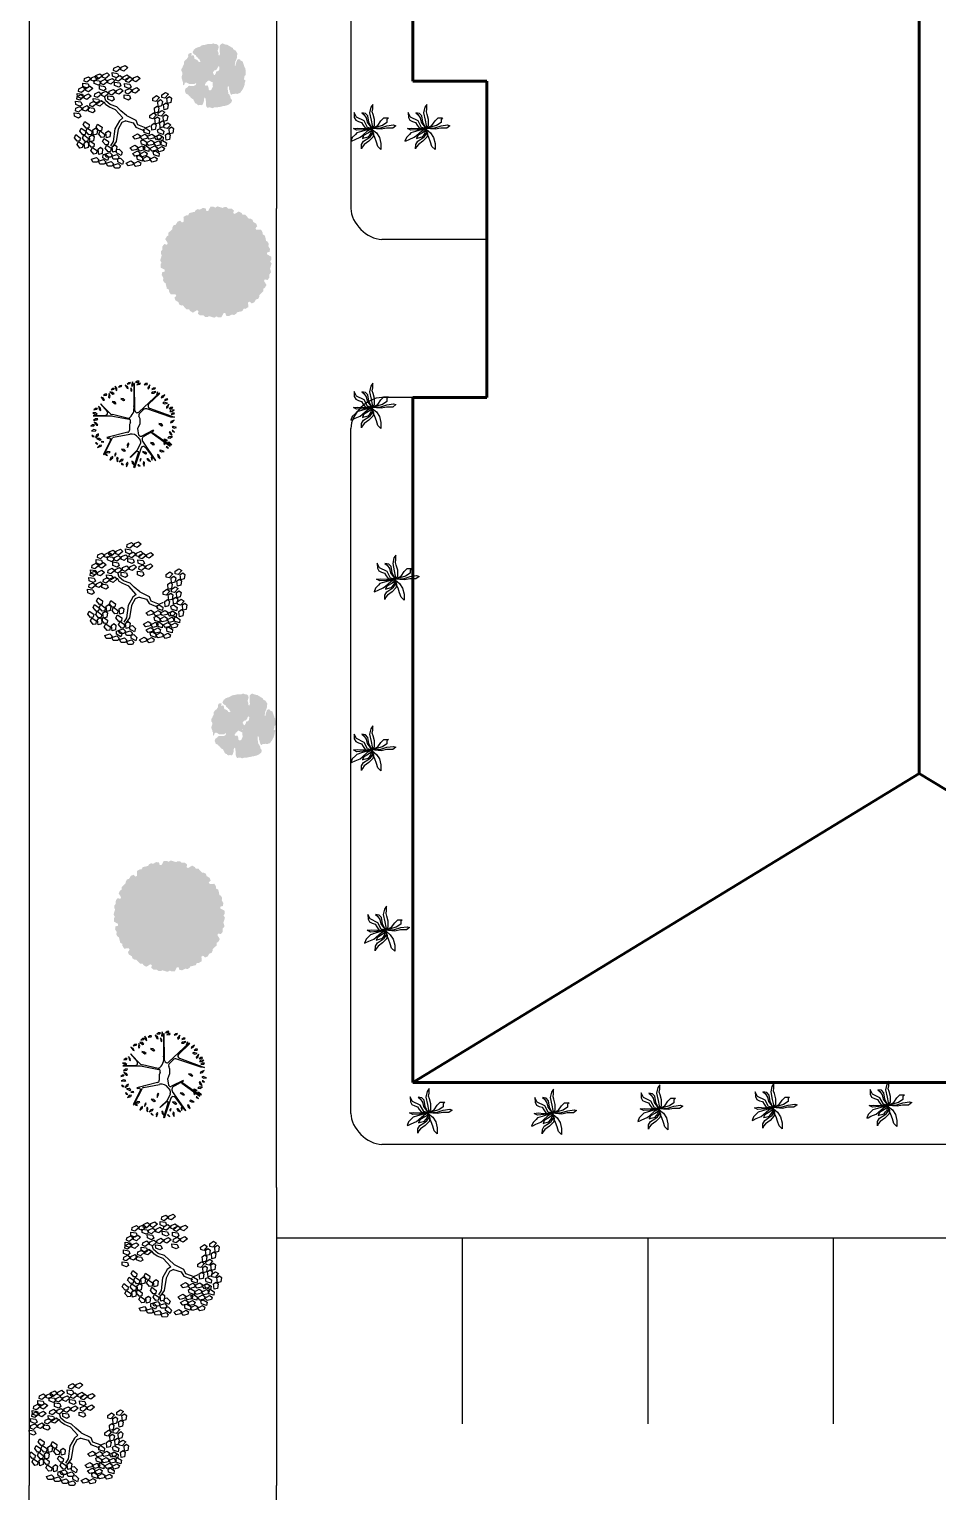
# Model space of a CAD drawing. Header units: millimetres. Extents: x -273369 to 399464, y -35443 to 194245.
# Drawn here: x 277326 to 280999, y 167871 to 173786 of the extents above; entities that cross this region are included whole.
import ezdxf

# ---------------------------------------------------------------- set-up
doc = ezdxf.new("R2010")
doc.units = ezdxf.units.MM
doc.layers.add('TREES', color=3, linetype='Continuous')

# ---------------------------------------------------------------- blocks, each defined once
blk = doc.blocks.new('R_TREE13')
at = {"layer": 'TREES', "color": 3}
for p, q in [((-939, 940), (-948, 923)), ((-948, 923), (-425, 655)), ((-493, 719), (-939, 940)), ((-659, 1066), (-719, 1123)), ((-719, 1123), (-685, 1015)), ((-685, 1015), (-647, 998)), ((-647, 998), (-659, 1066)), ((-622, 1111), (-575, 1160)), ((-609, 1159), (-622, 1111)), ((-577, 1185), (-609, 1159)), ((-575, 1160), (-577, 1185)), ((-549, 1013), (-558, 945)), ((-558, 945), (-542, 926)), ((-531, 966), (-549, 1013)), ((-542, 926), (-531, 966)), ((-445, 1154), (-496, 1052)), ((-496, 1052), (-481, 1013)), ((-481, 1013), (-441, 1070)), ((-441, 1070), (-445, 1154)), ((-331, 1155), (-407, 1192)), ((-407, 1192), (-341, 1098)), ((-390, 1229), (-343, 1279)), ((-377, 1278), (-390, 1229)), ((-345, 1304), (-377, 1278)), ((-343, 1279), (-345, 1304)), ((-341, 1098), (-300, 1093)), ((-300, 1093), (-331, 1155)), ((-197, 1314), (-209, 1201)), ((-209, 1201), (-182, 1170)), ((-164, 1237), (-197, 1314)), ((-182, 1170), (-164, 1237)), ((-18, 1279), (-61, 1330)), ((-61, 1330), (-45, 1241)), ((-45, 1241), (-16, 1223)), ((-22, 1158), (-23, 1117)), ((-23, 1117), (36, 1153)), ((66, 1231), (-22, 1158)), ((-16, 1223), (-18, 1279)), ((36, 1153), (66, 1231)), ((171, 1185), (117, 1250)), ((117, 1250), (138, 1137)), ((138, 1137), (174, 1116)), ((174, 1116), (171, 1185)), ((282, 874), (269, 1263)), ((269, 1263), (269, 710)), ((359, 1276), (301, 1178)), ((301, 1178), (314, 1138)), ((314, 1138), (357, 1192)), ((327, 719), (646, 1029)), ((357, 1192), (359, 1276)), ((646, 1029), (405, 821)), ((455, 1062), (436, 1025)), ((436, 1025), (505, 1034)), ((497, 1186), (454, 1238)), ((454, 1238), (471, 1148)), ((565, 1093), (455, 1062)), ((471, 1148), (499, 1130)), ((499, 1130), (497, 1186)), ((505, 1034), (565, 1093)), ((758, 949), (753, 908)), ((753, 908), (815, 940)), ((850, 1016), (758, 949)), ((815, 940), (850, 1016)), ((940, 887), (898, 939)), ((898, 939), (914, 849)), ((-1091, 529), (-1169, 498)), ((-1169, 498), (-1055, 484)), ((-1040, 708), (-1119, 736)), ((-1119, 736), (-1044, 651)), ((-1024, 511), (-1091, 529)), ((-1055, 484), (-1024, 511)), ((-1044, 651), (-1002, 651)), ((-1002, 651), (-1040, 708)), ((-998, 587), (-920, 539)), ((-931, 584), (-998, 587)), ((-973, 812), (-925, 861)), ((-960, 860), (-973, 812)), ((-927, 886), (-960, 860)), ((-888, 549), (-931, 584)), ((-925, 861), (-927, 886)), ((-920, 539), (-888, 549)), ((-881, 876), (-886, 762)), ((-886, 762), (-857, 733)), ((-844, 801), (-881, 876)), ((-857, 733), (-844, 801)), ((-415, 833), (-435, 808)), ((-435, 808), (-428, 769)), ((-249, 180), (-415, 833)), ((-401, 623), (-307, 119)), ((269, 710), (159, 141)), ((184, 161), (306, 655)), ((715, 670), (646, 579)), ((646, 579), (654, 538)), ((654, 538), (703, 587)), ((703, 587), (715, 670)), ((851, 781), (819, 755)), ((819, 755), (886, 735)), ((964, 764), (851, 781)), ((886, 735), (964, 764)), ((914, 849), (943, 832)), ((943, 832), (940, 887)), ((1012, 739), (943, 648)), ((943, 648), (951, 607)), ((951, 607), (1000, 656)), ((1000, 656), (1012, 739)), ((1082, 555), (1061, 519)), ((1061, 519), (1130, 523)), ((1121, 650), (1078, 702)), ((1078, 702), (1095, 612)), ((1194, 577), (1082, 555)), ((1095, 612), (1123, 595)), ((1123, 595), (1121, 650)), ((1130, 523), (1194, 577)), ((1208, 423), (1166, 475)), ((1166, 475), (1182, 385)), ((-1244, 227), (-1327, 220)), ((-1327, 220), (-1223, 173)), ((-1217, 43), (-1275, -18)), ((-1275, -18), (-1166, 15)), ((-1266, 317), (-1219, 367)), ((-1254, 366), (-1266, 317)), ((-1221, 391), (-1254, 366)), ((-1185, 189), (-1244, 227)), ((-1223, 173), (-1185, 189)), ((-1219, 367), (-1221, 391)), ((-1149, 53), (-1217, 43)), ((-1101, 391), (-1166, 444)), ((-1166, 444), (-1125, 338)), ((-1166, 15), (-1149, 53)), ((-1125, 338), (-1086, 323)), ((-1086, 323), (-1101, 391)), ((-861, -84), (-1032, 100)), ((-1032, 100), (-1019, 100)), ((-1019, 100), (-797, -126)), ((-770, 380), (-839, 289)), ((-839, 289), (-831, 248)), ((-831, 248), (-782, 297)), ((-782, 297), (-770, 380)), ((-639, 199), (-723, 193)), ((-723, 193), (-619, 146)), ((-581, 162), (-639, 199)), ((-619, 146), (-581, 162)), ((-5, 131), (-181, 127)), ((61, 100), (-5, 131)), ((96, 99), (130, 98)), ((812, 401), (743, 310)), ((743, 310), (751, 269)), ((751, 269), (800, 318)), ((800, 318), (812, 401)), ((1052, 80), (1032, 53)), ((1032, 53), (1087, 50)), ((1143, 87), (1052, 80)), ((1087, 50), (1143, 87)), ((1129, 204), (1120, 164)), ((1120, 164), (1184, 188)), ((1229, 259), (1129, 204)), ((1182, 385), (1211, 368)), ((1184, 188), (1229, 259)), ((1218, 62), (1184, 38)), ((1184, 38), (1249, 13)), ((1211, 368), (1208, 423)), ((1329, 37), (1218, 62)), ((1249, 13), (1329, 37)), ((1301, 150), (1259, 202)), ((1259, 202), (1275, 112)), ((1275, 112), (1303, 95)), ((1303, 95), (1301, 150)), ((-1359, -26), (-1337, -13)), ((-737, -234), (-1359, -26)), ((-1337, -13), (-855, -161)), ((-1308, -204), (-1260, -154)), ((-1295, -155), (-1308, -204)), ((-1234, -296), (-1307, -336)), ((-1307, -336), (-1193, -337)), ((-1262, -129), (-1295, -155)), ((-1260, -154), (-1262, -129)), ((-1165, -307), (-1234, -296)), ((-1193, -337), (-1165, -307)), ((-1134, -454), (-1163, -532)), ((-1099, -205), (-1149, -208)), ((-1149, -208), (-1088, -238)), ((-1076, -416), (-1134, -454)), ((-1124, -699), (-526, -285)), ((-717, -365), (-1108, -662)), ((-1065, -228), (-1099, -205)), ((-1088, -238), (-1065, -228)), ((-1077, -458), (-1076, -416)), ((-853, -283), (-922, -374)), ((-922, -374), (-914, -415)), ((-914, -415), (-865, -366)), ((-865, -366), (-853, -283)), ((-855, -161), (-849, -121)), ((-797, -126), (-603, -217)), ((-414, -147), (-494, -205)), ((-367, -324), (-269, -501)), ((-183, -615), (-366, -258)), ((-342, -168), (-337, -165)), ((-337, -165), (-133, -139)), ((-133, -139), (30, -206)), ((30, -206), (168, -206)), ((168, -206), (252, -166)), ((225, -1166), (483, -418)), ((330, -180), (456, -303)), ((979, -799), (385, -163)), ((436, -38), (1280, -25)), ((1275, -4), (576, -8)), ((1141, -443), (1101, -452)), ((1101, -452), (1150, -500)), ((1233, -511), (1141, -443)), ((1276, -386), (1233, -334)), ((1233, -334), (1249, -424)), ((1281, -159), (1238, -107)), ((1238, -107), (1254, -197)), ((1249, -424), (1278, -441)), ((1254, -197), (1283, -215)), ((1280, -25), (1275, -4)), ((1278, -441), (1276, -386)), ((1283, -215), (1281, -159)), ((1348, -118), (1305, -66)), ((1305, -66), (1321, -156)), ((1321, -156), (1350, -173)), ((1350, -173), (1348, -118)), ((-1163, -532), (-1077, -458)), ((-1108, -662), (-1124, -699)), ((-1038, -554), (-1121, -567)), ((-1121, -567), (-1015, -607)), ((-1012, -770), (-1063, -836)), ((-1063, -836), (-958, -791)), ((-978, -588), (-1038, -554)), ((-1015, -607), (-978, -588)), ((-945, -751), (-1012, -770)), ((-958, -791), (-945, -751)), ((-819, -815), (-857, -873)), ((-857, -873), (-851, -957)), ((-851, -957), (-803, -853)), ((-803, -853), (-819, -815)), ((-273, -578), (-678, -1139)), ((-647, -1139), (-250, -575)), ((-570, -525), (-639, -615)), ((-639, -615), (-631, -656)), ((-631, -656), (-582, -608)), ((-582, -608), (-570, -525)), ((-228, -577), (-198, -630)), ((-198, -630), (-183, -615)), ((24, -787), (-45, -878)), ((-45, -878), (-37, -919)), ((-37, -919), (12, -870)), ((12, -870), (24, -787)), ((506, -499), (221, -1281)), ((628, -471), (968, -824)), ((826, -865), (851, -929)), ((866, -873), (826, -865)), ((922, -973), (866, -873)), ((912, -713), (876, -733)), ((876, -733), (937, -764)), ((1020, -750), (912, -713)), ((937, -764), (1020, -750)), ((968, -824), (979, -799)), ((975, -562), (977, -631)), ((1010, -584), (975, -562)), ((977, -631), (1029, -697)), ((1029, -697), (1010, -584)), ((1094, -576), (1110, -666)), ((1136, -628), (1094, -576)), ((1110, -666), (1138, -683)), ((1138, -683), (1136, -628)), ((1150, -500), (1233, -511)), ((-746, -1095), (-698, -1045)), ((-733, -1046), (-746, -1095)), ((-700, -1021), (-733, -1046)), ((-698, -1045), (-700, -1021)), ((-678, -1139), (-647, -1139)), ((-636, -1194), (-559, -1109)), ((-616, -1112), (-636, -1194)), ((-594, -951), (-625, -991)), ((-625, -991), (-562, -965)), ((-563, -1068), (-616, -1112)), ((-554, -941), (-594, -951)), ((-559, -1109), (-563, -1068)), ((-562, -965), (-554, -941)), ((-473, -944), (-504, -990)), ((-504, -990), (-500, -1057)), ((-500, -1057), (-461, -975)), ((-461, -975), (-473, -944)), ((-422, -1075), (-433, -1144)), ((-433, -1144), (-394, -1218)), ((-391, -1104), (-422, -1075)), ((-394, -1218), (-391, -1104)), ((-294, -1140), (-340, -1210)), ((-340, -1210), (-239, -1157)), ((-229, -1117), (-294, -1140)), ((-240, -1281), (-193, -1231)), ((-228, -1232), (-240, -1281)), ((-239, -1157), (-229, -1117)), ((-195, -1206), (-228, -1232)), ((-193, -1231), (-195, -1206)), ((-85, -1202), (-116, -1264)), ((-116, -1264), (-100, -1346)), ((-100, -1346), (-64, -1238)), ((-64, -1238), (-85, -1202)), ((47, -1151), (64, -1218)), ((86, -1165), (47, -1151)), ((64, -1218), (130, -1270)), ((130, -1270), (86, -1165)), ((221, -1281), (225, -1166)), ((353, -1226), (310, -1174)), ((310, -1174), (326, -1264)), ((326, -1264), (355, -1281)), ((355, -1281), (353, -1226)), ((406, -1130), (403, -1199)), ((403, -1199), (451, -1268)), ((440, -1155), (406, -1130)), ((451, -1268), (440, -1155)), ((528, -1169), (485, -1117)), ((485, -1117), (502, -1207)), ((502, -1207), (530, -1225)), ((547, -1026), (506, -1030)), ((506, -1030), (549, -1084)), ((530, -1225), (528, -1169)), ((631, -1104), (547, -1026)), ((549, -1084), (631, -1104)), ((666, -914), (639, -978)), ((639, -978), (660, -1059)), ((660, -1059), (689, -949)), ((689, -949), (666, -914)), ((791, -1015), (748, -963)), ((748, -963), (765, -1053)), ((765, -1053), (793, -1070)), ((793, -1070), (791, -1015)), ((851, -929), (922, -973))]:
    blk.add_line(p, q, dxfattribs=at)
for centre, radius, start, end in [((-473, 760), 45.5, 243.64, 10.6014), ((-446, 614), 45.5, 10.6014, 62.8786), ((356, 877), 74.2, 181.8634, 310.8225), ((379, 666), 74.2, 134.2448, 188.0202), ((-569, 70), 267, 305.6088, 10.6014), ((-182, 197), 69.3, 194.2079, 271.0805), ((80, 142), 45.5, 245.2333, 290.9483), ((113, 140), 45.5, 290.9483, 1.3032), ((501, 356), 372, 211.6861, 281.6811), ((-894, -115), 45.5, 351.8668, 43.0362), ((-761, -305), 74.2, 305.6088, 71.5971), ((-559, -115), 111, 246.551, 305.6088), ((-464, -377), 111, 28.8202, 123.7178), ((-304, -226), 69.3, 123.3556, 207.1442), ((281, -229), 69.3, 45.654, 114.8963), ((439, -112), 74.2, 91.721, 223.4992), ((378, -382), 111, 341.1475, 45.654), ((576, -524), 74.2, 45.654, 159.9847), ((-334, -537), 74.2, 322.3062, 28.8202), ((-239, -584), 13.6, 28.8202, 142.9276)]:
    blk.add_arc(centre, radius, start, end, dxfattribs=at)
blk = doc.blocks.new('R_TREE9')
at = {"layer": 'TREES', "color": 3}
for p, q in [((-699, 992), (-617, 1059)), ((-617, 1059), (-545, 1024)), ((-540, 1054), (-459, 1120)), ((-532, 993), (-540, 1054)), ((-386, 1085), (-460, 983)), ((-459, 1120), (-386, 1085)), ((3, 1024), (43, 1121)), ((43, 1121), (124, 1124)), ((124, 1124), (108, 1000)), ((143, 1027), (171, 1094)), ((222, 930), (143, 1027)), ((171, 1094), (232, 1087)), ((232, 1087), (275, 991)), ((278, 993), (318, 1090)), ((318, 1090), (399, 1093)), ((399, 1093), (382, 969)), ((418, 996), (445, 1063)), ((445, 1063), (506, 1056)), ((459, 955), (499, 1052)), ((499, 1052), (580, 1055)), ((506, 1056), (550, 960)), ((580, 1055), (563, 931)), ((-1032, 688), (-960, 724)), ((-1028, 582), (-1032, 688)), ((-960, 724), (-923, 604)), ((-839, 667), (-757, 734)), ((-685, 698), (-758, 597)), ((-757, 734), (-685, 698)), ((-707, 879), (-583, 895)), ((-683, 802), (-707, 879)), ((-690, 932), (-699, 992)), ((-618, 922), (-690, 932)), ((-579, 788), (-683, 802)), ((-681, 728), (-599, 795)), ((-672, 667), (-681, 728)), ((-545, 1024), (-618, 922)), ((-527, 760), (-600, 658)), ((-599, 795), (-527, 760)), ((-583, 895), (-540, 835)), ((-540, 835), (-579, 788)), ((-555, 754), (-431, 769)), ((-532, 676), (-555, 754)), ((-547, 867), (-465, 934)), ((-538, 807), (-547, 867)), ((-466, 797), (-538, 807)), ((-460, 983), (-532, 993)), ((-393, 899), (-466, 797)), ((-465, 934), (-393, 899)), ((-431, 769), (-388, 710)), ((-388, 710), (-427, 662)), ((-397, 672), (-273, 688)), ((-389, 786), (-307, 853)), ((-381, 725), (-389, 786)), ((-388, 928), (-307, 995)), ((-380, 868), (-388, 928)), ((-308, 716), (-381, 725)), ((-308, 858), (-380, 868)), ((-235, 960), (-308, 858)), ((-235, 817), (-308, 716)), ((-307, 995), (-235, 960)), ((-307, 853), (-235, 817)), ((-273, 688), (-231, 629)), ((-231, 847), (-149, 914)), ((-223, 786), (-231, 847)), ((-150, 777), (-223, 786)), ((-77, 878), (-150, 777)), ((-149, 914), (-77, 878)), ((39, 974), (3, 1024)), ((108, 1000), (39, 974)), ((126, 692), (166, 790)), ((162, 643), (126, 692)), ((161, 858), (189, 926)), ((241, 761), (161, 858)), ((166, 790), (247, 793)), ((189, 926), (250, 918)), ((275, 991), (222, 930)), ((247, 793), (230, 669)), ((294, 822), (241, 761)), ((250, 918), (294, 822)), ((266, 695), (294, 763)), ((345, 598), (266, 695)), ((314, 943), (278, 993)), ((294, 763), (354, 755)), ((382, 969), (314, 943)), ((354, 755), (398, 659)), ((497, 899), (418, 996)), ((436, 827), (464, 895)), ((516, 730), (436, 827)), ((495, 906), (459, 955)), ((464, 895), (525, 887)), ((563, 931), (495, 906)), ((550, 960), (497, 899)), ((568, 791), (516, 730)), ((525, 887), (568, 791)), ((599, 958), (626, 1026)), ((678, 861), (599, 958)), ((617, 789), (645, 857)), ((697, 693), (617, 789)), ((626, 1026), (687, 1018)), ((645, 857), (706, 849)), ((731, 922), (678, 861)), ((687, 1018), (731, 922)), ((749, 754), (697, 693)), ((698, 824), (739, 921)), ((734, 774), (698, 824)), ((706, 849), (749, 754)), ((803, 800), (734, 774)), ((739, 921), (819, 924)), ((819, 924), (803, 800)), ((838, 827), (866, 894)), ((918, 730), (838, 827)), ((857, 658), (885, 726)), ((866, 894), (927, 887)), ((885, 726), (945, 718)), ((970, 791), (918, 730)), ((927, 887), (970, 791)), ((945, 718), (989, 622)), ((-1125, 343), (-1053, 380)), ((-1121, 238), (-1125, 343)), ((-1079, 525), (-1007, 561)), ((-1075, 419), (-1079, 525)), ((-1021, 389), (-1075, 419)), ((-1053, 380), (-1016, 260)), ((-975, 552), (-1028, 582)), ((-970, 441), (-1021, 389)), ((-1007, 561), (-970, 441)), ((-989, 344), (-927, 453)), ((-914, 316), (-989, 344)), ((-923, 604), (-975, 552)), ((-927, 453), (-854, 450)), ((-915, 375), (-843, 411)), ((-911, 269), (-915, 375)), ((-839, 391), (-914, 316)), ((-854, 450), (-839, 391)), ((-847, 553), (-723, 569)), ((-824, 476), (-847, 553)), ((-843, 411), (-806, 291)), ((-830, 606), (-839, 667)), ((-758, 597), (-830, 606)), ((-719, 462), (-824, 476)), ((-786, 335), (-705, 402)), ((-723, 569), (-681, 510)), ((-681, 510), (-719, 462)), ((-705, 402), (-632, 367)), ((-632, 367), (-705, 265)), ((-600, 658), (-672, 667)), ((-628, 396), (-547, 463)), ((-620, 336), (-628, 396)), ((-547, 463), (-474, 428)), ((-474, 428), (-547, 326)), ((-427, 662), (-532, 676)), ((-462, 372), (-338, 388)), ((-438, 295), (-462, 372)), ((-453, 485), (-372, 552)), ((-445, 425), (-453, 485)), ((-372, 415), (-445, 425)), ((-374, 595), (-397, 672)), ((-269, 581), (-374, 595)), ((-372, 552), (-299, 517)), ((-299, 517), (-372, 415)), ((-338, 388), (-295, 328)), ((-295, 547), (-214, 613)), ((-287, 486), (-295, 547)), ((-214, 476), (-287, 486)), ((-231, 629), (-269, 581)), ((-214, 613), (-141, 578)), ((-141, 578), (-214, 476)), ((230, 669), (162, 643)), ((256, 302), (308, 383)), ((284, 527), (312, 594)), ((364, 430), (284, 527)), ((308, 383), (367, 421)), ((312, 594), (373, 587)), ((320, 283), (408, 389)), ((342, 580), (382, 677)), ((378, 530), (342, 580)), ((398, 659), (345, 598)), ((416, 491), (364, 430)), ((367, 421), (390, 489)), ((373, 587), (416, 491)), ((446, 556), (378, 530)), ((382, 677), (463, 680)), ((408, 389), (507, 421)), ((463, 680), (446, 556)), ((482, 582), (510, 650)), ((561, 486), (482, 582)), ((500, 414), (528, 482)), ((580, 317), (500, 414)), ((510, 650), (570, 643)), ((528, 482), (589, 474)), ((614, 547), (561, 486)), ((570, 643), (614, 547)), ((632, 378), (580, 317)), ((589, 474), (632, 378)), ((640, 436), (680, 533)), ((676, 386), (640, 436)), ((744, 412), (676, 386)), ((680, 533), (761, 536)), ((761, 536), (744, 412)), ((768, 561), (809, 658)), ((804, 511), (768, 561)), ((780, 439), (808, 506)), ((859, 342), (780, 439)), ((873, 537), (804, 511)), ((808, 506), (868, 499)), ((809, 658), (889, 661)), ((936, 561), (857, 658)), ((912, 403), (859, 342)), ((868, 499), (912, 403)), ((889, 661), (873, 537)), ((908, 564), (936, 631)), ((988, 467), (908, 564)), ((927, 395), (955, 463)), ((1006, 298), (927, 395)), ((936, 631), (997, 624)), ((989, 622), (936, 561)), ((955, 463), (1015, 455)), ((1040, 528), (988, 467)), ((997, 624), (1040, 528)), ((1059, 359), (1006, 298)), ((1015, 455), (1059, 359)), ((-1172, 180), (-1100, 217)), ((-1168, 75), (-1172, 180)), ((-1115, 45), (-1168, 75)), ((-1068, 208), (-1121, 238)), ((-1063, 97), (-1115, 45)), ((-1100, 217), (-1063, 97)), ((-1083, 0), (-1020, 108)), ((-1016, 260), (-1068, 208)), ((-1020, 108), (-947, 106)), ((-933, 47), (-1007, -28)), ((-962, 212), (-890, 248)), ((-958, 106), (-962, 212)), ((-905, 76), (-958, 106)), ((-947, 106), (-933, 47)), ((-858, 239), (-911, 269)), ((-853, 128), (-905, 76)), ((-890, 248), (-853, 128)), ((-873, 31), (-810, 140)), ((-797, 3), (-873, 31)), ((-806, 291), (-858, 239)), ((-810, 140), (-737, 137)), ((-723, 78), (-797, 3)), ((-795, 222), (-671, 238)), ((-771, 145), (-795, 222)), ((-778, 275), (-786, 335)), ((-705, 265), (-778, 275)), ((-667, 131), (-771, 145)), ((-737, 137), (-723, 78)), ((-671, 238), (-628, 178)), ((-628, 178), (-667, 131)), ((-545, 145), (-656, 220)), ((-545, 214), (-650, 277)), ((-547, 326), (-620, 336)), ((-253, 177), (-545, 214)), ((-258, 95), (-545, 145)), ((-334, 281), (-438, 295)), ((-295, 328), (-334, 281)), ((-101, 14), (-258, 95)), ((-60, 70), (-253, 177)), ((-60, -80), (-101, 14)), ((4, -11), (-60, 70)), ((4, -11), (197, 164)), ((63, -93), (174, 33)), ((174, 33), (267, 133)), ((197, 164), (256, 302)), ((267, 133), (320, 283)), ((400, 242), (441, 339)), ((436, 192), (400, 242)), ((505, 218), (436, 192)), ((441, 339), (521, 342)), ((521, 342), (505, 218)), ((540, 244), (568, 312)), ((620, 148), (540, 244)), ((559, 76), (587, 144)), ((638, -21), (559, 76)), ((568, 312), (629, 305)), ((587, 144), (647, 136)), ((672, 209), (620, 148)), ((629, 305), (672, 209)), ((691, 40), (638, -21)), ((647, 136), (691, 40)), ((722, 85), (762, 183)), ((757, 36), (722, 85)), ((826, 61), (757, 36)), ((762, 183), (843, 186)), ((798, 270), (826, 338)), ((878, 173), (798, 270)), ((826, 338), (887, 330)), ((843, 186), (826, 61)), ((861, 88), (889, 156)), ((941, -9), (861, 88)), ((930, 234), (878, 173)), ((887, 330), (930, 234)), ((889, 156), (950, 148)), ((994, 52), (941, -9)), ((944, 135), (984, 233)), ((979, 86), (944, 135)), ((950, 148), (994, 52)), ((1048, 111), (979, 86)), ((984, 233), (1065, 236)), ((1065, 236), (1048, 111)), ((1083, 138), (1111, 206)), ((1163, 41), (1083, 138)), ((1102, -31), (1130, 37)), ((1111, 206), (1172, 198)), ((1130, 37), (1191, 30)), ((1216, 102), (1163, 41)), ((1172, 198), (1216, 102)), ((1191, 30), (1234, -66)), ((-1131, -311), (-1068, -261)), ((-1105, -413), (-1131, -311)), ((-1119, -142), (-1057, -91)), ((-1093, -244), (-1119, -142)), ((-1035, -262), (-1093, -244)), ((-1007, -28), (-1083, 0)), ((-1068, -261), (-1007, -370)), ((-1057, -91), (-996, -201)), ((-996, -201), (-1035, -262)), ((-967, -350), (-895, -336)), ((-895, -336), (-869, -392)), ((-892, -292), (-829, -241)), ((-866, -394), (-892, -292)), ((-829, -241), (-768, -351)), ((-757, -236), (-695, -185)), ((-731, -338), (-757, -236)), ((-673, -356), (-731, -338)), ((-695, -185), (-633, -294)), ((-633, -294), (-673, -356)), ((-489, -299), (-426, -248)), ((-463, -401), (-489, -299)), ((-426, -248), (-365, -357)), ((-212, -318), (-293, -518)), ((-112, -255), (-212, -318)), ((-48, -312), (-147, -355)), ((-60, -80), (-112, -255)), ((63, -93), (-48, -312)), ((424, -140), (464, -43)), ((460, -190), (424, -140)), ((528, -164), (460, -190)), ((464, -43), (545, -40)), ((545, -40), (528, -164)), ((564, -137), (591, -70)), ((643, -234), (564, -137)), ((582, -306), (610, -238)), ((662, -403), (582, -306)), ((591, -70), (652, -77)), ((610, -238), (671, -246)), ((696, -173), (643, -234)), ((652, -77), (696, -173)), ((714, -342), (662, -403)), ((671, -246), (714, -342)), ((692, -153), (733, -55)), ((728, -202), (692, -153)), ((797, -176), (728, -202)), ((733, -55), (813, -52)), ((813, -52), (797, -176)), ((832, -150), (860, -82)), ((912, -247), (832, -150)), ((851, -318), (879, -251)), ((930, -415), (851, -318)), ((860, -82), (921, -90)), ((879, -251), (939, -258)), ((880, -81), (908, -13)), ((959, -177), (880, -81)), ((908, -13), (969, -20)), ((964, -186), (912, -247)), ((921, -90), (964, -186)), ((939, -258), (983, -354)), ((1012, -116), (959, -177)), ((969, -20), (1012, -116)), ((1181, -127), (1102, -31)), ((1234, -66), (1181, -127)), ((-1046, -431), (-1105, -413)), ((-1007, -370), (-1046, -431)), ((-1026, -693), (-963, -642)), ((-1014, -524), (-952, -473)), ((-988, -626), (-1014, -524)), ((-1005, -469), (-967, -350)), ((-926, -480), (-1005, -469)), ((-930, -644), (-988, -626)), ((-963, -642), (-902, -752)), ((-952, -473), (-890, -582)), ((-890, -582), (-930, -644)), ((-869, -392), (-926, -480)), ((-903, -461), (-840, -411)), ((-877, -563), (-903, -461)), ((-819, -582), (-877, -563)), ((-807, -412), (-866, -394)), ((-840, -411), (-779, -520)), ((-779, -520), (-819, -582)), ((-768, -351), (-807, -412)), ((-778, -619), (-740, -500)), ((-698, -630), (-778, -619)), ((-775, -693), (-712, -642)), ((-769, -405), (-706, -354)), ((-743, -507), (-769, -405)), ((-684, -525), (-743, -507)), ((-740, -500), (-668, -487)), ((-712, -642), (-651, -751)), ((-706, -354), (-645, -464)), ((-641, -542), (-698, -630)), ((-645, -464), (-684, -525)), ((-668, -487), (-641, -542)), ((-643, -563), (-605, -444)), ((-564, -574), (-643, -563)), ((-641, -618), (-578, -567)), ((-614, -720), (-641, -618)), ((-605, -444), (-533, -430)), ((-578, -567), (-517, -676)), ((-507, -485), (-564, -574)), ((-517, -676), (-556, -738)), ((-533, -430), (-507, -485)), ((-500, -468), (-437, -417)), ((-474, -570), (-500, -468)), ((-494, -630), (-432, -579)), ((-468, -732), (-494, -630)), ((-416, -588), (-474, -570)), ((-404, -419), (-463, -401)), ((-437, -417), (-376, -526)), ((-432, -579), (-371, -689)), ((-376, -526), (-416, -588)), ((-365, -357), (-404, -419)), ((-375, -626), (-337, -506)), ((-295, -637), (-375, -626)), ((-337, -506), (-265, -493)), ((-238, -548), (-295, -637)), ((-285, -692), (-161, -680)), ((-265, -493), (-238, -548)), ((-147, -355), (-223, -549)), ((-223, -549), (-177, -650)), ((-161, -680), (-120, -741)), ((-13, -715), (4, -644)), ((4, -644), (65, -642)), ((65, -642), (124, -729)), ((983, -354), (930, -415)), ((-1000, -795), (-1026, -693)), ((-941, -813), (-1000, -795)), ((-902, -752), (-941, -813)), ((-900, -851), (-862, -732)), ((-821, -862), (-900, -851)), ((-862, -732), (-790, -718)), ((-764, -773), (-821, -862)), ((-790, -718), (-764, -773)), ((-786, -862), (-724, -811)), ((-760, -964), (-786, -862)), ((-749, -795), (-775, -693)), ((-702, -982), (-760, -964)), ((-690, -813), (-749, -795)), ((-724, -811), (-662, -920)), ((-662, -920), (-702, -982)), ((-651, -751), (-690, -813)), ((-661, -1020), (-623, -901)), ((-581, -1031), (-661, -1020)), ((-652, -787), (-589, -736)), ((-626, -889), (-652, -787)), ((-567, -907), (-626, -889)), ((-623, -901), (-551, -887)), ((-556, -738), (-614, -720)), ((-589, -736), (-528, -845)), ((-524, -942), (-581, -1031)), ((-528, -845), (-567, -907)), ((-551, -887), (-524, -942)), ((-527, -945), (-488, -825)), ((-447, -956), (-527, -945)), ((-519, -1024), (-394, -1012)), ((-498, -1102), (-519, -1024)), ((-506, -799), (-443, -749)), ((-480, -901), (-506, -799)), ((-488, -825), (-417, -812)), ((-421, -920), (-480, -901)), ((-410, -750), (-468, -732)), ((-390, -867), (-447, -956)), ((-443, -749), (-382, -858)), ((-382, -858), (-421, -920)), ((-417, -812), (-390, -867)), ((-371, -689), (-410, -750)), ((-394, -1012), (-354, -1073)), ((-380, -957), (-342, -838)), ((-301, -968), (-380, -957)), ((-342, -838), (-270, -825)), ((-244, -880), (-301, -968)), ((-264, -770), (-285, -692)), ((-270, -825), (-244, -880)), ((-160, -787), (-264, -770)), ((-246, -1047), (-229, -975)), ((-229, -975), (-168, -973)), ((-227, -886), (-102, -874)), ((-206, -964), (-227, -886)), ((-102, -981), (-206, -964)), ((-168, -973), (-110, -1061)), ((-120, -741), (-160, -787)), ((-135, -771), (-10, -759)), ((-114, -849), (-135, -771)), ((-10, -866), (-114, -849)), ((-102, -874), (-62, -935)), ((-62, -935), (-102, -981)), ((-77, -965), (48, -953)), ((-56, -1043), (-77, -965)), ((81, -798), (-13, -715)), ((-10, -759), (30, -820)), ((30, -820), (-10, -866)), ((46, -909), (63, -838)), ((139, -992), (46, -909)), ((48, -953), (89, -1014)), ((89, -1014), (48, -1060)), ((63, -838), (124, -836)), ((124, -729), (81, -798)), ((118, -761), (242, -749)), ((139, -839), (118, -761)), ((124, -836), (182, -923)), ((243, -856), (139, -839)), ((182, -923), (139, -992)), ((194, -974), (318, -962)), ((215, -1052), (194, -974)), ((242, -749), (283, -810)), ((283, -810), (243, -856)), ((268, -840), (393, -828)), ((289, -918), (268, -840)), ((393, -935), (289, -918)), ((318, -962), (359, -1023)), ((359, -1023), (319, -1069)), ((390, -784), (407, -712)), ((484, -867), (390, -784)), ((393, -828), (433, -889)), ((433, -889), (393, -935)), ((407, -712), (468, -710)), ((466, -996), (483, -925)), ((560, -1079), (466, -996)), ((468, -710), (527, -798)), ((483, -925), (544, -923)), ((527, -798), (484, -867)), ((544, -923), (603, -1011)), ((603, -1011), (560, -1079)), ((-394, -1119), (-498, -1102)), ((-354, -1073), (-394, -1119)), ((-369, -1103), (-244, -1091)), ((-348, -1181), (-369, -1103)), ((-244, -1198), (-348, -1181)), ((-153, -1130), (-246, -1047)), ((-244, -1091), (-204, -1152)), ((-204, -1152), (-244, -1198)), ((-110, -1061), (-153, -1130)), ((48, -1060), (-56, -1043)), ((319, -1069), (215, -1052)), ((344, -1053), (469, -1041)), ((365, -1130), (344, -1053)), ((469, -1148), (365, -1130)), ((469, -1041), (509, -1102)), ((509, -1102), (469, -1148))]:
    blk.add_line(p, q, dxfattribs=at)
blk = doc.blocks.new('R_TREE8')
at = {"layer": 'TREES', "color": 3}
for p, q in [((-694, 461), (-793, 655)), ((-793, 655), (-781, 455)), ((-308, 624), (-466, 649)), ((-466, 649), (-378, 580)), ((-209, 517), (-308, 624)), ((-86, 880), (-139, 649)), ((-139, 649), (-74, 336)), ((-4, 1005), (-86, 880)), ((-22, 686), (-4, 818)), ((13, 580), (-22, 686)), ((-4, 818), (-4, 1005)), ((-822, -15), (-647, 4)), ((-781, 455), (-723, 336)), ((-723, 336), (-606, 279)), ((-372, 304), (-694, 461)), ((-647, 4), (-407, -15)), ((-606, 279), (-483, 242)), ((-483, 242), (-413, 129)), ((-413, 129), (-326, 10)), ((-378, 580), (-279, 436)), ((-226, 35), (-372, 304)), ((-326, 10), (-40, -12)), ((-279, 436), (-238, 254)), ((-238, 254), (-40, -12)), ((-40, -12), (-226, 35)), ((-168, 254), (-209, 517)), ((-40, -12), (-168, 254)), ((-74, 336), (-28, 110)), ((-40, -12), (72, 117)), ((405, 115), (-40, -12)), ((-40, -12), (214, 115)), ((-28, 110), (-40, -12)), ((-40, -12), (340, 17)), ((72, 367), (13, 580)), ((72, 117), (72, 367)), ((214, 115), (341, 305)), ((340, 17), (597, 98)), ((341, 305), (468, 432)), ((580, 4), (352, -46)), ((595, 242), (405, 115)), ((468, 432), (659, 432)), ((837, 4), (580, 4)), ((659, 432), (595, 369)), ((595, 369), (595, 242)), ((597, 98), (872, 135)), ((971, 104), (837, 4)), ((872, 135), (971, 104)), ((-865, -393), (-927, -553)), ((-927, -553), (-875, -534)), ((-875, -534), (-752, -472)), ((-738, -266), (-865, -393)), ((-682, -90), (-822, -15)), ((-752, -472), (-536, -384)), ((-675, -203), (-738, -266)), ((-402, -65), (-682, -90)), ((-484, -139), (-675, -203)), ((-536, -384), (-437, -303)), ((-40, -12), (-484, -139)), ((-472, -691), (-390, -547)), ((-390, -315), (-442, -434)), ((-442, -434), (-361, -409)), ((-437, -303), (-220, -109)), ((-407, -15), (-40, -12)), ((-40, -12), (-402, -65)), ((-180, -190), (-390, -315)), ((-390, -547), (-215, -434)), ((-361, -409), (-197, -365)), ((-168, -547), (-361, -691)), ((-220, -109), (-40, -12)), ((-215, -434), (-98, -353)), ((-197, -365), (-133, -290)), ((-86, -121), (-180, -190)), ((-4, -378), (-168, -547)), ((-133, -290), (-69, -209)), ((-98, -353), (-4, -215)), ((-40, -12), (-86, -121)), ((-69, -209), (-40, -12)), ((352, -46), (-40, -12)), ((-40, -12), (25, -234)), ((-4, -215), (-22, -59)), ((-22, -59), (151, -203)), ((25, -234), (-4, -378)), ((87, -393), (24, -266)), ((151, -584), (87, -393)), ((151, -203), (278, -393)), ((214, -774), (151, -584)), ((278, -393), (341, -647)), ((-477, -878), (-472, -691)), ((-442, -791), (-477, -878)), ((-361, -691), (-442, -791)), ((341, -901), (214, -774)), ((341, -647), (341, -901))]:
    blk.add_line(p, q, dxfattribs=at)

msp = doc.modelspace()

# ---------------------------------------------------------------- hatches: boundary and pattern name
h = msp.add_hatch(color=256)
h.dxf.hatch_style = 1
h.set_gradient(color1=(63, 127, 79), color2=(0, 153, 0), rotation=147, tint=1)
h.paths.add_polyline_path([(278030.666, 173722.062), (278022.262, 173719.668), (278018.618, 173716.548), (278014.543, 173714.371), (278006.19, 173711.992), (278002.494, 173710.019), (277998.419, 173708.858), (277995.761, 173705.521), (277991.686, 173703.344), (277990.446, 173700.007), (277987.788, 173695.654), (277986.371, 173692.317), (277989.028, 173687.964), (277991.686, 173684.627), (277999.366, 173680.526), (278001.077, 173675.921), (278003.912, 173672.584), (278007.81, 173670.408), (278009.227, 173667.07), (278013.302, 173664.894), (278014.543, 173661.557), (278018.958, 173654.325), (278013.302, 173652.851), (278009.227, 173655.028), (278007.81, 173658.365), (278003.912, 173661.557), (277999.837, 173663.878), (277995.761, 173664.894), (277993.104, 173668.231), (277993.104, 173671.568), (277990.499, 173679.568), (277987.788, 173680.274), (277983.713, 173679.258), (277979.638, 173680.274), (277982.296, 173683.611), (277983.713, 173686.949), (277979.638, 173689.125), (277975.74, 173689.125), (277971.665, 173686.949), (277969.007, 173683.611), (277967.59, 173680.274), (277969.007, 173676.937), (277967.59, 173672.584), (277963.514, 173665.91), (277958.199, 173661.557), (277954.124, 173657.204), (277951.466, 173653.867), (277951.466, 173645.161), (277950.226, 173641.824), (277947.568, 173637.471), (277946.151, 173634.134), (277944.91, 173629.781), (277942.075, 173626.444), (277940.835, 173622.091), (277940.835, 173618.754), (277942.075, 173614.401), (277944.91, 173611.064), (277944.91, 173603.374), (277942.075, 173594.668), (277942.075, 173587.994), (277943.493, 173583.641), (277944.91, 173580.304), (277944.91, 173575.951), (277947.568, 173572.614), (277947.568, 173560.571), (277951.466, 173558.394), (277952.884, 173561.731), (277954.924, 173568.891), (277960.857, 173570.437), (277973.082, 173563.908), (277993.104, 173563.908), (277997.179, 173567.1), (278001.077, 173567.1), (277999.192, 173560.485), (277991.202, 173556.218), (277976.98, 173556.218), (277972.905, 173557.233), (277969.007, 173555.057), (277966.349, 173551.72), (277962.274, 173548.528), (277958.199, 173546.351), (277955.541, 173539.2), (277955.541, 173535.324), (277956.959, 173531.987), (277958.199, 173527.634), (277960.857, 173524.297), (277964.932, 173523.281), (277969.007, 173519.944), (277971.665, 173516.607), (277975.74, 173513.415), (277981.055, 173506.74), (277988.977, 173502.51), (277992.196, 173494.931), (277994.521, 173491.36), (277995.761, 173488.023), (277999.837, 173484.831), (278003.912, 173483.67), (278006.569, 173480.333), (278010.467, 173478.157), (278016.625, 173479.911), (278022.516, 173478.157), (278026.591, 173480.333), (278028.008, 173483.67), (278029.249, 173487.007), (278030.666, 173490.345), (278031.906, 173494.698), (278031.906, 173502.388), (278033.324, 173505.725), (278034.741, 173510.078), (278038.639, 173505.183), (278038.639, 173499.05), (278040.057, 173495.713), (278040.057, 173480.333), (278041.297, 173475.98), (278042.714, 173472.643), (278045.372, 173468.29), (278049.447, 173468.29), (278051.621, 173469.451), (278057.42, 173469.451), (278061.496, 173468.29), (278065.571, 173466.114), (278069.469, 173467.275), (278073.544, 173469.451), (278085.592, 173469.451), (278089.667, 173470.467), (278093.743, 173471.627), (278097.641, 173471.627), (278101.716, 173472.643), (278105.791, 173473.804), (278109.689, 173474.965), (278113.764, 173474.965), (278117.839, 173475.98), (278126.192, 173478.359), (278129.888, 173480.333), (278133.963, 173481.494), (278136.62, 173484.831), (278140.696, 173487.007), (278143.353, 173490.345), (278145.693, 173498.556), (278143.353, 173502.388), (278140.696, 173505.725), (278139.278, 173510.078), (278139.278, 173513.415), (278136.62, 173517.768), (278135.203, 173521.105), (278131.305, 173524.297), (278131.305, 173527.634), (278129.888, 173533.148), (278129.888, 173536.485), (278128.47, 173540.838), (278128.47, 173552.881), (278129.888, 173556.218), (278133.963, 173551.101), (278133.963, 173541.853), (278136.62, 173537.501), (278136.62, 173534.163), (278137.861, 173529.811), (278139.278, 173526.473), (278140.696, 173522.12), (278144.594, 173519.944), (278147.251, 173523.281), (278151.327, 173524.297), (278156.642, 173524.297), (278160.717, 173525.458), (278164.792, 173524.297), (278168.69, 173524.297), (278172.765, 173526.473), (278178.081, 173527.634), (278180.916, 173530.971), (278183.574, 173535.324), (278186.231, 173538.661), (278188.889, 173543.014), (278190.306, 173546.351), (278192.964, 173550.704), (278194.204, 173554.041), (278195.622, 173558.394), (278196.862, 173563.908), (278196.862, 173568.261), (278198.28, 173571.598), (278199.697, 173575.951), (278199.697, 173579.288), (278193.489, 173582.604), (278195.622, 173589.154), (278195.622, 173592.492), (278196.862, 173597.86), (278200.937, 173600.182), (278200.937, 173619.915), (278199.697, 173623.252), (278199.697, 173627.605), (278196.862, 173630.942), (278195.622, 173635.295), (278194.204, 173638.632), (278192.964, 173642.985), (278191.547, 173646.322), (278190.306, 173650.675), (278188.889, 173655.028), (278184.814, 173657.204), (278180.916, 173658.365), (278178.081, 173662.718), (278174.183, 173664.894), (278170.108, 173663.878), (278166.033, 173661.557), (278164.792, 173656.188), (278163.375, 173652.851), (278162.135, 173649.514), (278160.717, 173645.161), (278160.717, 173641.824), (278159.3, 173637.471), (278156.642, 173640.808), (278158.059, 173645.161), (278158.059, 173649.514), (278159.3, 173652.851), (278159.3, 173656.188), (278162.135, 173660.541), (278163.375, 173663.878), (278166.033, 173672.04), (278166.033, 173680.274), (278167.45, 173684.627), (278167.45, 173687.964), (278164.792, 173691.301), (278163.375, 173694.639), (278160.717, 173698.991), (278152.891, 173703.171), (278149.909, 173706.681), (278148.669, 173710.019), (278144.594, 173712.195), (278140.696, 173713.211), (278137.861, 173716.548), (278133.963, 173717.709), (278129.888, 173720.901), (278125.812, 173723.077), (278121.914, 173723.077), (278113.764, 173725.399), (278109.689, 173727.575), (278105.791, 173728.591), (278101.716, 173725.399), (278097.641, 173722.062), (278096.4, 173718.724), (278096.4, 173691.301), (278097.641, 173687.964), (278096.4, 173684.627), (278096.4, 173680.274), (278092.325, 173680.274), (278090.293, 173685.06), (278091.462, 173688.65), (278089.667, 173693.478), (278088.25, 173696.815), (278088.25, 173701.168), (278089.667, 173704.505), (278092.076, 173712.959), (278090.908, 173716.548), (278090.908, 173719.885), (278087.01, 173723.077), (278082.935, 173725.399), (278076.863, 173725.399), (278070.886, 173728.591), (278066.811, 173727.575), (278062.913, 173725.399), (278046.79, 173725.399), (278035.073, 173722.062)])
h.paths.add_polyline_path([(278046.79, 173575.951), (278050.688, 173578.127), (278054.763, 173577.112), (278058.838, 173574.79), (278062.913, 173572.614), (278066.811, 173571.598), (278068.229, 173603.374), (278066.811, 173563.908), (278066.811, 173560.571), (278068.937, 173554.041), (278065.571, 173548.528), (278064.153, 173545.191), (278062.913, 173541.853), (278058.838, 173538.661), (278054.763, 173538.661), (278050.688, 173541.853), (278050.688, 173549.543), (278049.447, 173552.881), (278048.03, 173557.233), (278045.336, 173558.737), (278040.057, 173557.233), (278035.982, 173559.41), (278035.982, 173562.747), (278038.639, 173566.084), (278040.057, 173569.421), (278044.132, 173572.614)], flags=16)
h.paths.add_polyline_path([(278068.229, 173608.887), (278070.886, 173605.55), (278072.304, 173601.197), (278076.202, 173600.182), (278078.859, 173605.55), (278081.517, 173608.887), (278081.517, 173612.225), (278082.935, 173615.562), (278087.01, 173615.562), (278090.908, 173617.738), (278093.743, 173622.091), (278093.743, 173625.428), (278094.983, 173629.781), (278094.983, 173633.118), (278090.908, 173636.31), (278088.25, 173631.957), (278087.01, 173628.62), (278084.352, 173624.267), (278081.517, 173620.93), (278077.619, 173618.754), (278073.544, 173618.754), (278070.886, 173614.401), (278068.229, 173611.064)], flags=16)
h = msp.add_hatch(color=256)
h.dxf.hatch_style = 1
h.set_gradient(color1=(153, 204, 0), color2=(51, 51, 51), rotation=208, tint=1)
h.paths.add_polyline_path([(278086.842, 173069.264), (278077.881, 173063.876), (278071.608, 173067.632), (278058.313, 173067.594), (278049.273, 173050.737), (278042.036, 173050.737), (278039.062, 173061.255), (278027.794, 173062.85), (278015.618, 173056.163), (278006.421, 173058.123), (277997.933, 173052.709), (277995.071, 173047.351), (277973.382, 173042.3), (277968.316, 173033.153), (277961.005, 173033.27), (277949.51, 173026.589), (277950.109, 173007.471), (277943.843, 173003.853), (277936.008, 173011.474), (277925.452, 173007.222), (277918.25, 172995.342), (277909.306, 172992.441), (277904.662, 172983.509), (277904.862, 172977.437), (277888.605, 172962.218), (277888.791, 172951.764), (277882.401, 172948.21), (277875.787, 172936.676), (277885.865, 172920.419), (277882.247, 172914.152), (277871.651, 172916.835), (277864.636, 172907.875), (277864.338, 172893.986), (277858.043, 172887.002), (277858.487, 172876.944), (277861.696, 172871.786), (277855.226, 172850.477), (277860.615, 172841.516), (277856.858, 172835.244), (277856.897, 172821.948), (277873.753, 172812.908), (277873.753, 172805.671), (277863.235, 172802.697), (277861.64, 172791.429), (277868.327, 172779.253), (277866.367, 172770.056), (277871.781, 172761.568), (277877.139, 172758.706), (277882.191, 172737.017), (277891.338, 172731.951), (277891.221, 172724.64), (277897.902, 172713.145), (277917.02, 172713.744), (277920.638, 172707.478), (277913.016, 172699.643), (277917.269, 172689.087), (277929.148, 172681.885), (277932.049, 172672.941), (277940.982, 172668.297), (277947.053, 172668.497), (277962.272, 172652.24), (277972.727, 172652.426), (277976.281, 172646.036), (277987.814, 172639.422), (278004.072, 172649.5), (278010.338, 172645.882), (278007.655, 172635.286), (278016.616, 172628.271), (278030.505, 172627.973), (278037.489, 172621.678), (278047.547, 172622.122), (278052.705, 172625.331), (278074.014, 172618.862), (278082.975, 172624.25), (278089.247, 172620.493), (278102.543, 172620.532), (278111.583, 172637.388), (278118.819, 172637.388), (278121.793, 172626.87), (278133.061, 172625.275), (278145.238, 172631.962), (278154.434, 172630.002), (278162.922, 172635.416), (278165.785, 172640.774), (278187.474, 172645.826), (278192.54, 172654.973), (278199.85, 172654.856), (278211.345, 172661.537), (278210.746, 172680.655), (278217.013, 172684.273), (278224.848, 172676.651), (278235.403, 172680.904), (278242.605, 172692.783), (278251.55, 172695.684), (278256.193, 172704.617), (278255.994, 172710.689), (278272.251, 172725.907), (278272.065, 172736.362), (278278.454, 172739.916), (278285.069, 172751.45), (278274.991, 172767.707), (278278.609, 172773.974), (278289.205, 172771.29), (278296.22, 172780.251), (278296.517, 172794.14), (278302.813, 172801.124), (278302.368, 172811.182), (278299.159, 172816.34), (278305.629, 172837.649), (278300.24, 172846.61), (278303.997, 172852.882), (278303.959, 172866.178), (278287.102, 172875.218), (278287.102, 172882.454), (278297.62, 172885.429), (278299.215, 172896.696), (278292.528, 172908.873), (278294.488, 172918.07), (278289.074, 172926.558), (278283.716, 172929.42), (278278.665, 172951.109), (278269.518, 172956.175), (278269.635, 172963.485), (278262.954, 172974.98), (278243.836, 172974.381), (278240.217, 172980.648), (278247.839, 172988.483), (278243.587, 172999.038), (278231.707, 173006.24), (278228.806, 173015.185), (278219.874, 173019.829), (278213.802, 173019.629), (278198.583, 173035.886), (278188.129, 173035.7), (278184.575, 173042.089), (278173.041, 173048.704), (278156.784, 173038.626), (278150.517, 173042.244), (278153.2, 173052.84), (278144.24, 173059.855), (278130.351, 173060.152), (278123.366, 173066.448), (278113.309, 173066.003), (278108.15, 173062.794)])
h = msp.add_hatch(color=256)
h.dxf.hatch_style = 1
h.set_gradient(color1=(63, 127, 79), color2=(0, 153, 0), rotation=147, tint=1)
h.paths.add_polyline_path([(278151.319, 171092.719), (278142.914, 171090.326), (278139.27, 171087.206), (278135.195, 171085.029), (278126.842, 171082.65), (278123.147, 171080.677), (278119.072, 171079.516), (278116.414, 171076.179), (278112.339, 171074.002), (278111.099, 171070.665), (278108.441, 171066.312), (278107.023, 171062.975), (278109.681, 171058.622), (278112.339, 171055.285), (278120.018, 171051.184), (278121.729, 171046.579), (278124.564, 171043.242), (278128.462, 171041.066), (278129.88, 171037.728), (278133.955, 171035.552), (278135.195, 171032.215), (278139.611, 171024.983), (278133.955, 171023.509), (278129.88, 171025.685), (278128.462, 171029.023), (278124.564, 171032.215), (278120.489, 171034.536), (278116.414, 171035.552), (278113.756, 171038.889), (278113.756, 171042.226), (278111.151, 171050.226), (278108.441, 171050.932), (278104.366, 171049.916), (278100.291, 171050.932), (278102.948, 171054.269), (278104.366, 171057.606), (278100.291, 171059.783), (278096.393, 171059.783), (278092.317, 171057.606), (278089.66, 171054.269), (278088.242, 171050.932), (278089.66, 171047.595), (278088.242, 171043.242), (278084.167, 171036.568), (278078.852, 171032.215), (278074.776, 171027.862), (278072.119, 171024.525), (278072.119, 171015.819), (278070.878, 171012.482), (278068.221, 171008.129), (278066.803, 171004.792), (278065.563, 171000.439), (278062.728, 170997.102), (278061.488, 170992.749), (278061.488, 170989.412), (278062.728, 170985.059), (278065.563, 170981.722), (278065.563, 170974.032), (278062.728, 170965.326), (278062.728, 170958.652), (278064.146, 170954.299), (278065.563, 170950.961), (278065.563, 170946.609), (278068.221, 170943.271), (278068.221, 170931.229), (278072.119, 170929.052), (278073.536, 170932.389), (278075.576, 170939.549), (278081.509, 170941.095), (278093.735, 170934.566), (278113.756, 170934.566), (278117.831, 170937.758), (278121.729, 170937.758), (278119.845, 170931.143), (278111.855, 170926.876), (278097.633, 170926.876), (278093.558, 170927.891), (278089.66, 170925.715), (278087.002, 170922.378), (278082.927, 170919.186), (278078.852, 170917.009), (278076.194, 170909.858), (278076.194, 170905.982), (278077.611, 170902.645), (278078.852, 170898.292), (278081.509, 170894.955), (278085.585, 170893.939), (278089.66, 170890.602), (278092.317, 170887.265), (278096.393, 170884.073), (278101.708, 170877.398), (278109.629, 170873.168), (278112.848, 170865.589), (278115.174, 170862.018), (278116.414, 170858.681), (278120.489, 170855.489), (278124.564, 170854.328), (278127.222, 170850.991), (278131.12, 170848.815), (278137.278, 170850.569), (278143.168, 170848.815), (278147.244, 170850.991), (278148.661, 170854.328), (278149.901, 170857.665), (278151.319, 170861.003), (278152.559, 170865.355), (278152.559, 170873.045), (278153.976, 170876.383), (278155.394, 170880.735), (278159.292, 170875.841), (278159.292, 170869.708), (278160.709, 170866.371), (278160.709, 170850.991), (278161.95, 170846.638), (278163.367, 170843.301), (278166.025, 170838.948), (278170.1, 170838.948), (278172.273, 170840.109), (278178.073, 170840.109), (278182.148, 170838.948), (278186.223, 170836.772), (278190.121, 170837.932), (278194.197, 170840.109), (278206.245, 170840.109), (278210.32, 170841.125), (278214.395, 170842.285), (278218.293, 170842.285), (278222.368, 170843.301), (278226.444, 170844.462), (278230.342, 170845.622), (278234.417, 170845.622), (278238.492, 170846.638), (278246.845, 170849.017), (278250.54, 170850.991), (278254.615, 170852.152), (278257.273, 170855.489), (278261.348, 170857.665), (278264.006, 170861.003), (278266.346, 170869.214), (278264.006, 170873.045), (278261.348, 170876.383), (278259.931, 170880.735), (278259.931, 170884.073), (278257.273, 170888.426), (278255.856, 170891.763), (278251.958, 170894.955), (278251.958, 170898.292), (278250.54, 170903.806), (278250.54, 170907.143), (278249.123, 170911.496), (278249.123, 170923.539), (278250.54, 170926.876), (278254.615, 170921.759), (278254.615, 170912.511), (278257.273, 170908.158), (278257.273, 170904.821), (278258.513, 170900.468), (278259.931, 170897.131), (278261.348, 170892.778), (278265.246, 170890.602), (278267.904, 170893.939), (278271.979, 170894.955), (278277.295, 170894.955), (278281.37, 170896.116), (278285.445, 170894.955), (278289.343, 170894.955), (278293.418, 170897.131), (278298.734, 170898.292), (278301.568, 170901.629), (278304.226, 170905.982), (278306.884, 170909.319), (278309.542, 170913.672), (278310.959, 170917.009), (278313.617, 170921.362), (278314.857, 170924.699), (278316.274, 170929.052), (278317.515, 170934.566), (278317.515, 170938.919), (278318.932, 170942.256), (278320.35, 170946.609), (278320.35, 170949.946), (278314.141, 170953.262), (278316.274, 170959.812), (278316.274, 170963.149), (278317.515, 170968.518), (278321.59, 170970.84), (278321.59, 170990.572), (278320.35, 170993.91), (278320.35, 170998.263), (278317.515, 171001.6), (278316.274, 171005.953), (278314.857, 171009.29), (278313.617, 171013.643), (278312.199, 171016.98), (278310.959, 171021.333), (278309.542, 171025.685), (278305.466, 171027.862), (278301.568, 171029.023), (278298.734, 171033.376), (278294.836, 171035.552), (278290.76, 171034.536), (278286.685, 171032.215), (278285.445, 171026.846), (278284.028, 171023.509), (278282.787, 171020.172), (278281.37, 171015.819), (278281.37, 171012.482), (278279.952, 171008.129), (278277.295, 171011.466), (278278.712, 171015.819), (278278.712, 171020.172), (278279.952, 171023.509), (278279.952, 171026.846), (278282.787, 171031.199), (278284.028, 171034.536), (278286.685, 171042.698), (278286.685, 171050.932), (278288.103, 171055.285), (278288.103, 171058.622), (278285.445, 171061.959), (278284.028, 171065.296), (278281.37, 171069.649), (278273.544, 171073.829), (278270.562, 171077.339), (278269.321, 171080.677), (278265.246, 171082.853), (278261.348, 171083.869), (278258.513, 171087.206), (278254.615, 171088.367), (278250.54, 171091.559), (278246.465, 171093.735), (278242.567, 171093.735), (278234.417, 171096.057), (278230.342, 171098.233), (278226.444, 171099.249), (278222.368, 171096.057), (278218.293, 171092.719), (278217.053, 171089.382), (278217.053, 171061.959), (278218.293, 171058.622), (278217.053, 171055.285), (278217.053, 171050.932), (278212.978, 171050.932), (278210.945, 171055.717), (278212.114, 171059.308), (278210.32, 171064.136), (278208.903, 171067.473), (278208.903, 171071.826), (278210.32, 171075.163), (278212.729, 171083.617), (278211.56, 171087.206), (278211.56, 171090.543), (278207.662, 171093.735), (278203.587, 171096.057), (278197.516, 171096.057), (278191.539, 171099.249), (278187.464, 171098.233), (278183.566, 171096.057), (278167.442, 171096.057), (278155.726, 171092.719)])
h.paths.add_polyline_path([(278167.442, 170946.609), (278171.34, 170948.785), (278175.415, 170947.769), (278179.491, 170945.448), (278183.566, 170943.271), (278187.464, 170942.256), (278188.881, 170974.032), (278187.464, 170934.566), (278187.464, 170931.229), (278189.59, 170924.699), (278186.223, 170919.186), (278184.806, 170915.848), (278183.566, 170912.511), (278179.491, 170909.319), (278175.415, 170909.319), (278171.34, 170912.511), (278171.34, 170920.201), (278170.1, 170923.539), (278168.683, 170927.891), (278165.989, 170929.395), (278160.709, 170927.891), (278156.634, 170930.068), (278156.634, 170933.405), (278159.292, 170936.742), (278160.709, 170940.079), (278164.785, 170943.271)], flags=16)
h.paths.add_polyline_path([(278188.881, 170979.545), (278191.539, 170976.208), (278192.956, 170971.855), (278196.854, 170970.84), (278199.512, 170976.208), (278202.17, 170979.545), (278202.17, 170982.882), (278203.587, 170986.22), (278207.662, 170986.22), (278211.56, 170988.396), (278214.395, 170992.749), (278214.395, 170996.086), (278215.636, 171000.439), (278215.636, 171003.776), (278211.56, 171006.968), (278208.903, 171002.615), (278207.662, 170999.278), (278205.005, 170994.925), (278202.17, 170991.588), (278198.272, 170989.412), (278194.197, 170989.412), (278191.539, 170985.059), (278188.881, 170981.722)], flags=16)
h = msp.add_hatch(color=256)
h.dxf.hatch_style = 1
h.set_gradient(color1=(153, 204, 0), color2=(51, 51, 51), rotation=208, tint=1)
h.paths.add_polyline_path([(277898.273, 170423.861), (277889.313, 170418.472), (277883.04, 170422.229), (277869.744, 170422.191), (277860.704, 170405.334), (277853.468, 170405.334), (277850.494, 170415.852), (277839.226, 170417.447), (277827.049, 170410.76), (277817.853, 170412.72), (277809.365, 170407.306), (277806.502, 170401.948), (277784.813, 170396.897), (277779.748, 170387.75), (277772.437, 170387.867), (277760.942, 170381.186), (277761.541, 170362.068), (277755.274, 170358.449), (277747.439, 170366.071), (277736.884, 170361.819), (277729.682, 170349.939), (277720.738, 170347.038), (277716.094, 170338.106), (277716.294, 170332.034), (277700.036, 170316.815), (277700.223, 170306.361), (277693.833, 170302.807), (277687.219, 170291.273), (277697.296, 170275.016), (277693.678, 170268.749), (277683.082, 170271.432), (277676.067, 170262.472), (277675.77, 170248.583), (277669.474, 170241.598), (277669.919, 170231.54), (277673.128, 170226.382), (277666.658, 170205.074), (277672.047, 170196.113), (277668.29, 170189.84), (277668.329, 170176.545), (277685.185, 170167.505), (277685.185, 170160.268), (277674.667, 170157.294), (277673.072, 170146.026), (277679.759, 170133.85), (277677.799, 170124.653), (277683.213, 170116.165), (277688.571, 170113.303), (277693.622, 170091.614), (277702.769, 170086.548), (277702.652, 170079.237), (277709.333, 170067.742), (277728.452, 170068.341), (277732.07, 170062.075), (277724.448, 170054.24), (277728.701, 170043.684), (277740.58, 170036.482), (277743.481, 170027.538), (277752.414, 170022.894), (277758.485, 170023.094), (277773.704, 170006.837), (277784.159, 170007.023), (277787.713, 170000.633), (277799.246, 169994.019), (277815.503, 170004.097), (277821.77, 170000.479), (277819.087, 169989.883), (277828.048, 169982.868), (277841.936, 169982.57), (277848.921, 169976.275), (277858.979, 169976.719), (277864.137, 169979.928), (277885.445, 169973.458), (277894.406, 169978.847), (277900.679, 169975.09), (277913.974, 169975.129), (277923.015, 169991.985), (277930.251, 169991.985), (277933.225, 169981.467), (277944.493, 169979.872), (277956.669, 169986.559), (277965.866, 169984.599), (277974.354, 169990.013), (277977.217, 169995.371), (277998.905, 170000.423), (278003.971, 170009.57), (278011.282, 170009.453), (278022.777, 170016.134), (278022.178, 170035.252), (278028.445, 170038.87), (278036.279, 170031.248), (278046.835, 170035.501), (278054.037, 170047.38), (278062.981, 170050.281), (278067.625, 170059.214), (278067.425, 170065.285), (278083.682, 170080.504), (278083.496, 170090.959), (278089.886, 170094.513), (278096.5, 170106.046), (278086.422, 170122.304), (278090.041, 170128.57), (278100.636, 170125.887), (278107.652, 170134.848), (278107.949, 170148.737), (278114.245, 170155.721), (278113.8, 170165.779), (278110.591, 170170.937), (278117.061, 170192.246), (278111.672, 170201.207), (278115.429, 170207.479), (278115.39, 170220.775), (278098.534, 170229.815), (278098.534, 170237.051), (278109.052, 170240.025), (278110.647, 170251.293), (278103.96, 170263.47), (278105.92, 170272.666), (278100.506, 170281.154), (278095.148, 170284.017), (278090.097, 170305.706), (278080.949, 170310.772), (278081.067, 170318.082), (278074.385, 170329.577), (278055.267, 170328.978), (278051.649, 170335.245), (278059.271, 170343.08), (278055.018, 170353.635), (278043.139, 170360.837), (278040.238, 170369.782), (278031.305, 170374.425), (278025.234, 170374.225), (278010.015, 170390.483), (277999.56, 170390.297), (277996.006, 170396.686), (277984.473, 170403.301), (277968.215, 170393.223), (277961.949, 170396.841), (277964.632, 170407.437), (277955.671, 170414.452), (277941.783, 170414.749), (277934.798, 170421.045), (277924.74, 170420.6), (277919.582, 170417.391)])

# ---------------------------------------------------------------- linework, layer by layer
for p, q in [((277326.049, 177645.938), (277326.049, 167895.938)), ((278326.049, 176770.938), (278326.049, 173060.938)), ((278626.049, 176470.938), (278626.049, 173060.938)), ((278326.049, 169100.938), (278326.049, 173060.938)), ((279176.049, 172935.938), (278751.049, 172935.938)), ((278876.049, 172295.938), (278751.049, 172295.938)), ((278626.049, 169400.938), (278626.049, 172170.938)), ((283346.049, 169275.938), (278751.049, 169275.938)), ((278326.049, 169100.938), (278326.049, 167895.938)), ((283646.049, 168895.938), (278326.049, 168895.938)), ((279076.049, 168895.938), (279076.049, 168145.938)), ((279826.049, 168895.938), (279826.049, 168145.938)), ((280576.049, 168895.938), (280576.049, 168145.938)), ((277326.049, 158145.938), (277326.049, 167895.938)), ((278326.049, 166690.938), (278326.049, 167895.938))]:
    msp.add_line(p, q)
at = {"lineweight": 60}
for p, q in [((278876.049, 173575.938), (278876.049, 176345.938)), ((280923.549, 170775.938), (280923.549, 175095.938)), ((278876.049, 173575.938), (279176.049, 173575.938)), ((279176.049, 172295.938), (279176.049, 173575.938)), ((278876.049, 172295.938), (279176.049, 172295.938)), ((278876.049, 169525.938), (278876.049, 172295.938)), ((280923.549, 170775.938), (278876.049, 169525.938)), ((280923.549, 170775.938), (282971.049, 169525.938)), ((278876.049, 169525.938), (282971.049, 169525.938))]:
    msp.add_line(p, q, dxfattribs=at)
for points in [[(278626.049, 173060.938), (278626.049, 173002.013), (278692.123, 172935.938), (278751.049, 172935.938)], [(278751.049, 172295.938), (278692.123, 172295.938), (278626.049, 172229.864), (278626.049, 172170.938)], [(278626.049, 169400.938), (278626.049, 169342.013), (278692.123, 169275.938), (278751.049, 169275.938)]]:
    msp.add_open_spline(points, degree=3)

# ---------------------------------------------------------------- block references
at = {"rotation": 90}
for name, p, xscale, yscale, zscale in [('R_TREE9', (277702.44, 173426.06), 0.1729000246982029, 0.1729000246982029, 0.1729000246982029), ('R_TREE13', (277747.605, 172187.648), 0.1294401627717188, 0.1294401627717188, 0.1294401627717188), ('R_TREE9', (277756.366, 171499.499), 0.1729000246982029, 0.1729000246982029, 0.1729000246982029), ('R_TREE13', (277868.257, 169558.306), 0.1294401627717188, 0.1294401627717188, 0.1294401627717188), ('R_TREE9', (277895.866, 168779.668), 0.1729000246982029, 0.1729000246982029, 0.1729000246982029), ('R_TREE9', (277520.438, 168098.593), 0.1729000246982029, 0.1729000246982029, 0.1729000246982029)]:
    msp.add_blockref(name, p, dxfattribs=dict(at, xscale=xscale, yscale=yscale, zscale=zscale))
at = {"xscale": 0.09586107565556101, "yscale": 0.09586107565556101, "zscale": 0.09586107565556101}
for p in [(278714.935, 173385.534), (278933.58, 173385.534), (278714.935, 172257.357), (278808.532, 171562.924), (278714.935, 170872.357), (278770.52, 170143.089), (279875.022, 169420.842), (280336.744, 169425.433), (280800.763, 169434.615), (278942.39, 169404.773), (279445.46, 169402.477), (279445.46, 169402.477)]:
    msp.add_blockref('R_TREE8', p, dxfattribs=at)

doc.saveas('drawing.dxf')
